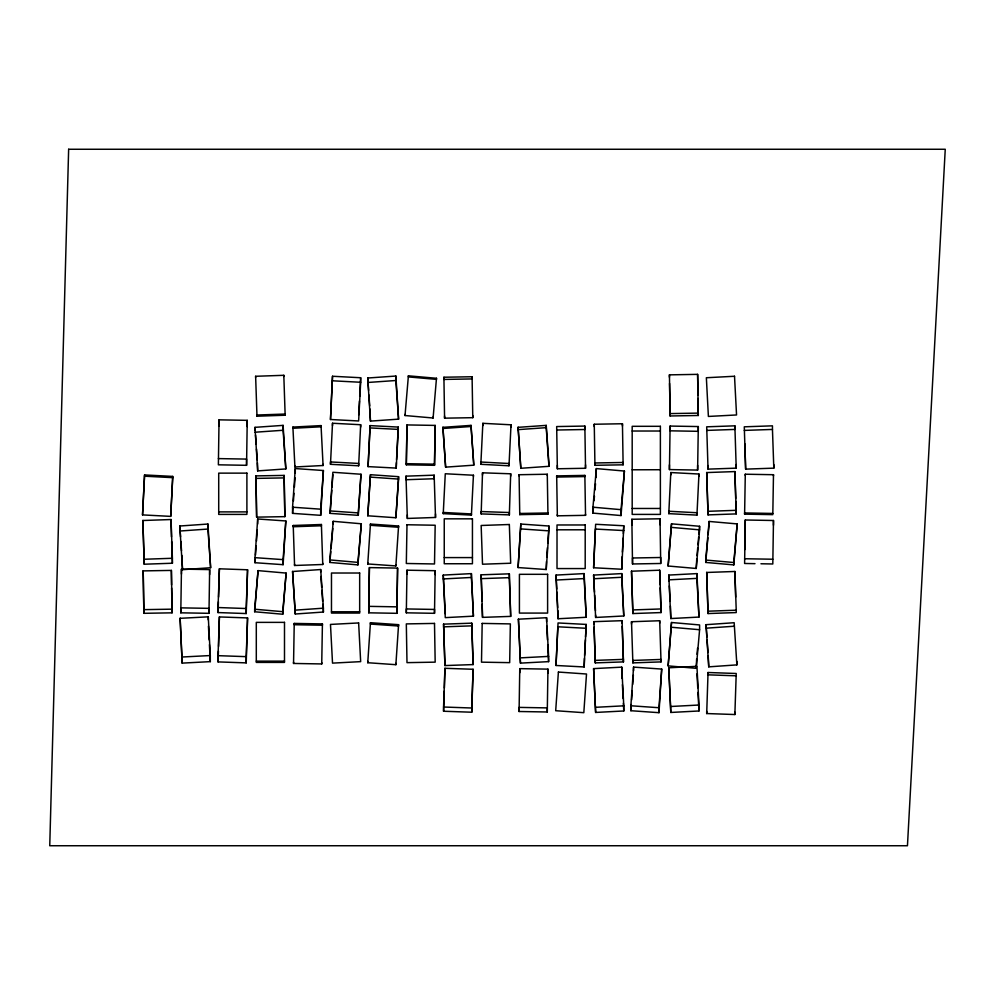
<?xml version="1.0" encoding="UTF-8"?>
<svg xmlns="http://www.w3.org/2000/svg" width="995" height="995" viewBox="0 0 995 995"><rect width="100%" height="100%" fill="white"/><g stroke="black" fill="none" stroke-linecap="round" stroke-linejoin="round"><path stroke-width="1.49" d="M209.646 569.6L208.975 613.318L180.792 612.821L181.463 569.115L209.646 569.6L209.646 574.563M247.233 420.338L246.561 465.312L218.378 464.814L219.049 419.84L247.233 420.338L247.233 426.556M322.417 623.915L321.733 663.939L293.55 663.454L294.234 623.417L322.417 623.915L322.417 625.208L294.234 624.723L294.234 623.417M368.735 606.353L369.406 567.598L397.59 568.095L396.918 613.318L368.735 612.821L368.735 606.353L396.918 606.851L396.918 613.318M368.735 612.821L369.406 567.598M396.918 606.851L397.59 568.095M406.321 463.682L406.992 424.927L435.176 425.412L434.504 465.312L406.321 464.814L406.321 463.682L434.504 464.167L434.504 465.312M406.321 464.814L406.992 424.927M435.176 570.695L434.504 613.318L406.321 612.821L406.992 570.197L435.176 570.695L435.176 574.563M434.504 464.167L435.176 425.412M547.947 669.137L547.275 711.985L519.079 711.5L519.763 668.64L547.947 669.137L547.947 673.229M698.303 426.556L697.619 470.075L669.436 469.578L670.108 426.071L698.303 426.556L698.303 431.32L670.108 430.823L670.108 426.071M773.476 474.714L772.804 514.639L744.608 514.141L745.292 474.217L773.476 474.714L773.476 475.908M754.994 563.667L744.608 563.481L745.292 519.999L773.476 520.497L773.476 525.236M744.857 549.538L745.292 519.999M760.939 563.767L772.804 563.978L773.476 520.497M218.042 607.535L219.397 568.804L247.568 569.787L246.213 613.554L218.042 612.572L218.042 607.535L246.213 608.53L246.213 613.554M218.042 612.572L218.427 601.726M218.589 597.075L219.397 568.804M218.042 655.668L219.397 616.937L247.568 617.92L246.213 662.881L218.042 661.899L218.042 655.668L246.213 656.65L246.213 662.881M218.042 661.899L218.427 651.053M218.589 646.414L219.397 616.937M246.213 608.53L247.568 569.787M246.213 656.65L247.568 617.92M443.571 707.022L444.927 668.292L473.098 669.274L471.754 712.221L443.571 711.238L443.571 707.022L471.754 708.005L471.754 712.221M443.571 711.238L444.28 691.102M444.392 688.005L444.927 668.292M471.754 708.005L473.098 669.274M510.684 473.794L509.34 514.888L481.157 513.905L482.513 472.812L510.684 473.794L510.684 476.145M706.699 713.552L708.042 672.508L736.225 673.491L734.87 714.534L706.699 713.552L706.699 711.238M144.573 474.938L142.534 514.9L170.692 516.38L172.72 477.662L172.72 476.406L144.573 474.938L142.534 514.9M172.72 476.406L170.692 516.38M332.517 376.259L330.477 419.504L358.635 420.972L360.663 382.267L360.663 377.739L332.517 376.259L330.477 419.504M360.663 424.728L358.635 465.784L330.477 464.304L332.517 423.248L360.663 424.728L360.663 427.079M358.71 414.903L359.444 400.96M359.692 396.321L360.663 377.739M370.103 425.611L368.075 466.618L396.221 468.085L398.249 429.392L398.249 427.079L370.103 425.611L368.075 466.618M396.383 462.675L396.221 468.085M396.545 459.578L398.249 427.079M473.433 475.237L471.406 515.111L443.248 513.631L445.275 473.757L473.433 475.237L473.433 476.418M511.02 424.803L508.992 465.784L480.834 464.304L482.861 423.323L511.02 424.803L511.02 427.079M557.797 627.596L556.018 665.481L584.164 666.961L586.192 624.425L558.046 622.957L556.018 665.481M584.413 658.466L584.164 666.961M584.575 655.369L585.383 639.897M585.545 636.8L586.192 624.425M595.383 528.93L593.605 567.759L621.751 569.24L623.778 525.758L595.632 524.278L593.605 567.759M622.161 556.702L621.751 569.24M622.397 552.063L623.131 538.133M623.38 533.494L623.778 525.758M698.963 474.03L696.935 515.111L668.777 513.644L670.804 472.55L698.963 474.03L698.963 476.406M254.981 557.66L257.68 518.992L285.814 520.957L283.102 564.675L254.981 562.71L254.981 557.66L283.102 559.625L283.102 564.675M254.981 562.71L255.193 559.613M255.528 554.974L256.175 545.695M256.499 541.056L257.257 530.223M283.102 559.625L285.814 520.957M292.567 507.214L295.279 468.558L323.4 470.523L320.688 515.335L292.567 513.37L292.567 507.214L320.688 509.179L320.688 515.335M292.567 513.37L293.003 507.189M293.438 500.995L293.973 493.271M294.408 487.09L295.055 477.811M320.688 509.179L323.4 470.523M330.153 510.945L332.865 472.277L360.986 474.242L358.287 515.348L330.153 513.37L330.153 510.945L358.287 512.91L358.287 515.348M330.153 513.37L331.783 490.174M331.994 487.077L332.865 474.702M358.287 512.91L360.986 474.242M370.451 474.702L367.752 515.783L395.873 517.748L398.572 479.08L398.572 476.68L370.451 474.702L367.752 515.783M398.572 526.007L395.873 565.919L367.752 563.954L370.451 524.042L398.572 526.007L398.572 527.263L370.451 525.298L370.451 524.042M398.572 624.673L395.873 664.685L367.752 662.72L370.451 622.708L398.572 624.673L398.572 626.017L370.451 624.052L370.451 622.708M398.572 476.68L395.873 517.748M520.808 524.042L518.096 567.56L546.23 569.526L548.929 530.87L548.929 526.019L520.808 524.042L518.096 567.56M546.442 561.578L546.23 569.526M546.765 556.939L547.412 547.66M547.735 543.021L548.494 532.201M548.718 529.104L548.929 526.019M630.867 705.766L633.566 667.11L661.7 669.075L658.989 712.681L630.867 710.716L630.867 705.766L658.989 707.731L658.989 712.681M630.867 710.716L631.303 704.522M631.626 699.883L632.273 690.605M632.708 684.423L633.355 675.145M658.989 707.731L661.7 669.075M254.67 609.226L258.041 570.62L286.125 573.083L282.754 614.226L254.67 611.763L254.67 609.226L282.754 611.676L282.754 614.226M254.67 611.763L258.041 570.62M282.754 611.676L286.125 573.083M329.842 559.924L333.226 521.318L361.309 523.78L357.926 564.886L329.842 562.436L329.842 559.924L357.926 562.374L357.926 564.886M329.842 562.436L330.788 551.628M331.061 548.531L332.815 528.469M357.926 562.374L361.309 523.78M436.482 378.274L433.099 417.999L405.015 415.537L408.398 375.824L436.482 378.274L436.482 379.381L408.398 376.918L408.398 375.824M592.958 507.201L596.341 468.595L624.425 471.045L621.042 515.559L592.958 513.109L592.958 507.201L621.042 509.664L621.042 515.559M592.958 513.109L593.505 506.928M594.04 500.746L594.45 496.119M594.985 489.938L595.532 483.757M596.067 477.575L596.341 468.595M621.042 509.664L624.425 471.045M671.513 523.83L668.143 566.018L696.226 568.468L699.597 529.85L699.597 526.28L671.513 523.83L668.143 566.018M671.513 622.497L668.143 665.879L696.226 668.329L699.597 629.723L699.597 624.947L671.513 622.497L668.143 665.879M696.761 558.717L696.226 568.468M697.035 555.633L697.706 547.909M697.98 544.812L698.652 537.089M698.925 534.004L699.597 526.28M696.624 658.926L696.226 668.329M697.035 654.3L697.57 648.118M705.729 560.061L709.099 521.442L737.183 523.905L733.812 564.899L705.729 562.436L705.729 560.061L733.812 562.511L733.812 564.899M705.729 562.436L707.893 537.723M708.154 534.638L708.975 525.372M733.812 562.511L737.183 523.905M367.752 378.013L395.873 376.048L398.572 419.144L370.451 421.109L367.752 378.013L368.61 390.388M367.752 382.478L395.873 380.513L395.873 376.048M254.981 427.34L283.102 425.375L285.814 468.931L257.68 470.896L254.981 427.34L255.193 430.437M254.981 432.228L283.102 430.263L283.102 425.375M442.924 427.34L471.045 425.375L473.757 464.043L473.757 465.175L445.623 467.14L442.924 427.34L445.623 467.14M442.924 428.484L471.045 426.507L471.045 425.375M518.096 427.34L546.23 425.375L548.929 464.043L548.929 466.319L520.808 468.284L518.096 427.34L520.808 468.284M518.096 429.629L546.23 427.663L546.23 425.375M179.809 526.007L207.93 524.042L210.629 567.722L182.508 569.687L179.809 526.007L180.568 536.84M179.809 531.031L207.93 529.054L207.93 524.042M292.567 571.503L320.688 569.538L323.4 608.181L323.4 612.037L295.279 614.002L292.567 571.503L295.279 614.002M295.279 610.146L323.4 608.181M706.04 624.686L734.161 622.721L736.872 664.884L708.751 666.849L706.04 624.686L706.91 637.049M706.04 628.193L734.161 626.228M292.891 427.079L321.049 425.599L323.076 465.511L294.918 466.978L292.891 427.079L292.891 428.273L321.049 426.793L321.049 425.599M443.248 575.085L471.406 573.617L473.433 616.154L445.275 617.634L443.248 575.085L445.275 613.778M443.248 578.941L471.406 577.461L471.406 573.617M556.018 575.085L584.164 573.605L586.192 617.273L558.046 618.753L556.018 575.085L556.74 589.015M593.605 575.073L621.751 573.605L623.778 615.98L595.632 617.46L593.605 575.073L594.488 592.112M556.018 580.048L584.164 578.58L584.164 573.605M593.605 578.754L621.751 577.274L621.751 573.605M668.777 575.073L696.935 573.605L698.963 617.074L670.804 618.554L668.777 575.073L669.1 581.267M668.777 579.849L696.935 578.369L696.935 573.605M180.132 618.318L208.278 616.838L210.306 655.543L210.306 661.638L182.16 663.118L180.132 618.318L182.16 663.118M518.42 619.188L546.578 617.708L548.606 656.401L548.606 661.638L520.447 663.118L518.42 619.188L520.447 663.118M182.16 657.011L210.306 655.543M520.447 657.869L548.606 656.401M593.605 668.615L621.751 667.147L623.778 705.828L623.778 710.977L595.632 712.445L593.605 668.615L595.632 712.445M668.777 667.794L696.935 666.314L698.963 705.02L698.963 710.977L670.804 712.457L668.777 667.794L670.804 712.457M595.632 707.308L623.778 705.828M670.804 706.487L698.963 705.02M255.628 376.284L283.811 375.302L285.155 415.226L256.984 416.208L255.628 376.284L255.628 377.478M736.225 468.147L734.87 425.835L706.699 426.818L708.042 469.13L736.225 468.147L736.225 464.553M706.699 430.412L734.87 429.43L734.87 425.835M744.285 430.412L772.456 429.43L772.456 425.835L744.285 426.818L745.641 469.13L773.811 468.147L773.811 464.553M405.985 476.157L434.156 475.175L435.512 517.462L407.341 518.445L405.985 476.157L405.985 479.727L434.156 478.744L434.156 475.175M706.699 472.563L734.87 471.58L736.225 510.323L736.225 513.905L708.042 514.888L706.699 472.563L708.042 514.888M142.87 520.509L171.041 519.527L172.396 558.27L172.396 563.232L144.225 564.215L142.87 520.509L144.225 564.215M293.226 525.484L321.397 524.502L322.753 564.488L294.57 565.483L293.226 525.484L293.226 526.753L321.397 525.77L321.397 524.502M708.042 511.306L736.225 510.323M144.225 559.252L172.396 558.27M481.157 574.812L509.34 573.829L510.684 616.39L482.513 617.373L481.157 574.812L482.077 601.154M631.514 571.205L659.685 570.21L661.041 608.952L661.041 612.572L632.87 613.554L631.514 571.205L632.87 613.554M481.157 578.642L509.34 577.66L509.34 573.829M706.699 572.461L734.87 571.478L736.225 610.209L736.225 612.572L708.042 613.554L706.699 572.461L708.042 613.554M632.87 609.935L661.041 608.952M708.042 611.191L736.225 610.209M443.571 624.151L471.754 623.168L473.098 661.899L473.098 664.585L444.927 665.568L443.571 624.151L444.927 665.568M443.571 626.838L471.754 625.855L471.754 623.168M593.928 624.163L593.928 621.664L622.099 620.681L623.455 661.899L595.284 662.881L594.04 627.26M631.514 621.726L659.685 620.743L661.041 661.899L632.87 662.881L631.514 621.726L631.514 624.163M595.284 662.881L595.284 660.369L623.455 659.386M443.907 377.229L472.09 376.744L472.774 417.676L444.578 418.174L443.907 377.229L443.907 379.431L472.09 378.933L472.09 376.744M669.436 377.229L669.436 374.854L697.619 374.356L698.303 415.487L670.108 415.972L669.548 383.423M670.108 415.972L670.108 413.597L698.303 413.112M594.264 424.243L622.447 423.746L623.119 464.814L594.935 465.299L594.264 424.243L594.264 426.569M585.533 468.272L584.861 426.071L556.678 426.556L557.349 468.769L585.533 468.272L585.533 464.827M556.678 430.014L584.861 429.517L584.861 426.071M255.964 475.896L284.147 475.411L284.831 514.154L284.831 516.641L256.635 517.139L255.964 475.896L256.635 517.139M255.964 478.396L284.147 477.898L284.147 475.411M519.079 474.727L547.275 474.229L547.947 514.154L519.763 514.639L519.079 474.727L519.079 475.896M556.678 475.896L584.861 475.399L585.533 515.335L557.349 515.82L556.678 475.896L556.678 477.065L584.861 476.58L584.861 475.399M631.85 519.266L660.033 518.781L660.717 563.481L632.521 563.966L631.85 519.266L631.85 525.236M143.193 570.894L171.389 570.409L172.06 609.164L172.06 612.833L143.877 613.318L143.193 570.894L143.877 613.318M143.877 609.649L172.06 609.164M632.186 431.022L660.381 431.022M632.186 469.789L660.381 469.727M632.186 508.47L660.381 508.47M218.713 511.89L246.897 511.89M557.013 529.8L585.197 529.8M444.243 557.586L472.438 557.586M331.472 611.776L359.668 611.776M256.3 661.14L284.495 661.14M218.378 458.596L246.561 459.093L246.561 465.312M772.804 513.445L744.608 512.947L744.608 514.141M744.608 558.742L772.804 559.227M736.225 675.816L708.042 674.834L708.042 672.508M332.517 380.799L360.663 382.267M370.103 427.925L398.249 429.392M144.573 476.195L172.72 477.662M595.632 529.079L623.778 530.559M558.046 626.8L586.192 628.28M370.451 477.115L398.572 479.08M520.808 528.905L548.929 530.87M671.513 527.4L699.597 529.85M671.513 627.26L699.597 629.723M707.122 640.146L707.992 652.521M708.204 655.606L708.751 666.849M546.23 427.663L548.929 466.319M471.045 426.507L473.757 465.175M395.873 380.513L398.572 419.144M368.934 395.015L369.692 405.836M369.916 408.933L370.451 421.109M320.912 576.478L321.671 587.299M321.882 590.396L322.641 601.216M322.853 604.313L323.4 612.037M283.102 430.263L285.814 468.931M255.528 435.076L256.175 444.355M256.499 448.994L257.257 459.827M257.469 462.911L257.68 470.896M207.93 529.054L210.629 567.722M180.891 541.479L181.538 550.757M181.861 555.397L182.508 569.687M696.935 578.369L698.963 617.074M697.01 673.826L697.744 687.756M697.98 692.396L698.963 710.977M669.349 585.918L670.157 601.403M670.406 606.042L670.804 618.554M621.751 577.274L623.778 615.98M622.074 678.478L621.751 667.147M622.397 684.659L623.131 698.589M623.38 703.229L623.778 710.977M594.662 595.209L595.47 610.694M584.164 578.58L586.192 617.273M556.901 592.112L557.722 607.584M557.884 610.681L558.046 618.753M546.74 626.042L547.474 639.972M547.71 644.611L548.606 661.638M471.406 577.461L473.433 616.154M208.44 626.042L209.174 639.972M209.423 644.611L210.306 661.638M772.456 429.43L773.811 468.147M744.882 443.857L745.641 469.13M735.678 498.408L734.87 471.58M735.79 501.505L736.225 513.905M735.678 597.075L734.87 571.478M660.071 584.687L659.685 570.21M660.182 587.784L661.041 612.572M622.211 626.278L623.455 661.899M593.928 621.664L595.284 660.369M509.34 577.66L510.684 616.39M482.189 604.263L482.513 617.373M471.754 625.855L473.098 664.585M171.476 536.89L171.041 519.527M171.637 541.541L172.396 563.232M697.943 395.338L697.619 374.356M698.005 398.435L698.303 415.487M669.436 374.854L670.108 413.597M284.147 477.898L284.831 516.641M171.575 584.923L171.389 570.409M171.625 588.02L172.06 612.833M745.292 474.217L745.292 475.411M736.872 661.376L736.872 664.884M734.87 712.221L734.87 714.534M709.099 521.442L709.099 523.83M708.042 465.548L708.042 469.13M697.619 465.312L697.619 470.075M696.935 515.111L696.935 512.736L668.777 511.256L668.777 513.644M670.804 472.55L670.804 474.938M669.436 464.827L669.436 469.578M661.041 661.899L661.041 659.449L632.87 660.431L632.87 662.881M660.717 563.481L660.717 557.498L632.521 557.996L632.521 563.966M660.033 518.781L660.033 524.751M659.685 620.743L659.685 623.181M633.566 667.11L633.566 670.817M623.119 464.814L623.119 462.476L594.935 462.974L594.935 465.299M622.447 423.746L622.447 426.084M622.099 620.681L622.099 623.181M595.632 615.01L595.632 617.46M585.533 514.154L585.533 515.335M557.349 465.312L557.349 468.769M557.349 514.651L557.349 515.82M547.947 514.154L547.947 512.972L519.763 513.47L519.763 514.639M547.275 474.229L547.275 475.411M547.275 711.985L547.275 707.893L519.079 707.395L519.079 711.5M546.578 617.708L546.578 621.639M519.763 668.64L519.763 672.744M509.34 514.888L509.34 512.537L481.157 511.542L481.157 513.905M508.992 465.784L508.992 463.508L480.834 462.028L480.834 464.304M482.861 423.323L482.861 425.599M482.513 472.812L482.513 475.162M472.774 415.475L472.774 417.676M471.406 515.111L471.406 513.93L443.248 512.45L443.248 513.631M444.578 415.972L444.578 418.174M435.512 513.893L435.512 517.462M434.504 613.318L434.504 609.438L406.321 608.94L406.321 612.821M433.099 416.893L433.099 417.999M407.341 514.875L407.341 518.445M406.992 570.197L406.992 574.078M405.015 414.43L405.015 415.537M395.873 564.675L395.873 565.919M395.873 663.342L395.873 664.685M367.752 562.71L367.752 563.954M367.752 661.376L367.752 662.72M358.635 465.784L358.635 463.434L330.477 461.954L330.477 464.304M333.226 521.318L333.226 523.83M332.517 423.248L332.517 425.599M323.076 464.304L323.076 465.511M322.753 563.232L322.753 564.488M321.733 662.645L321.733 663.939M320.688 569.538L320.688 572.1M295.279 468.558L295.279 473.172M294.918 465.784L294.918 466.978M294.57 564.215L294.57 565.483M293.55 662.148L293.55 663.454M285.155 415.226L285.155 414.044L256.984 415.027L256.984 416.208M283.811 375.302L283.811 376.496M257.68 518.992L257.68 524.042M219.049 419.84L219.049 426.071M208.975 613.318L208.975 608.355L180.792 607.858L180.792 612.821M208.278 616.838L208.278 619.885M181.463 569.115L181.463 574.078M406.992 524.751L406.321 563.481L434.504 563.966L435.176 525.236L406.992 524.751M482.177 623.405L481.493 662.16L509.676 662.645L510.36 623.902L482.177 623.405M68.643 149.262L49.75 845.738L907.452 845.738L945.25 149.262L68.643 149.262M558.394 672.048L555.695 710.716L583.816 712.681L586.515 674.013L558.394 672.048M734.521 376.259L706.363 377.739L708.39 416.445L736.549 414.965L734.521 376.259M358.635 622.945L330.477 624.425L332.517 663.118L360.663 661.638L358.635 622.945M509.34 524.502L481.157 525.484L482.513 564.215L510.684 563.232L509.34 524.502M434.504 623.417L406.321 623.902L406.992 662.645L435.176 662.148L434.504 623.417M660.381 426.308L632.186 426.308L632.186 514.403L660.381 514.403L660.381 426.308M246.897 473.135L218.713 473.135L218.713 514.403L246.897 514.403L246.897 473.135M472.438 518.83L444.243 518.83L444.243 563.742L472.438 563.742L472.438 518.83M585.197 524.974L557.013 524.974L557.013 568.568L585.197 568.568L585.197 524.974M359.668 573.02L331.472 573.02L331.472 613.069L359.668 613.069L359.668 573.02M547.611 574.314L519.415 574.314L519.415 613.082L547.611 613.082L547.611 574.314M284.495 622.372L256.3 622.372L256.3 662.409L284.495 662.409L284.495 622.372"/></g></svg>
